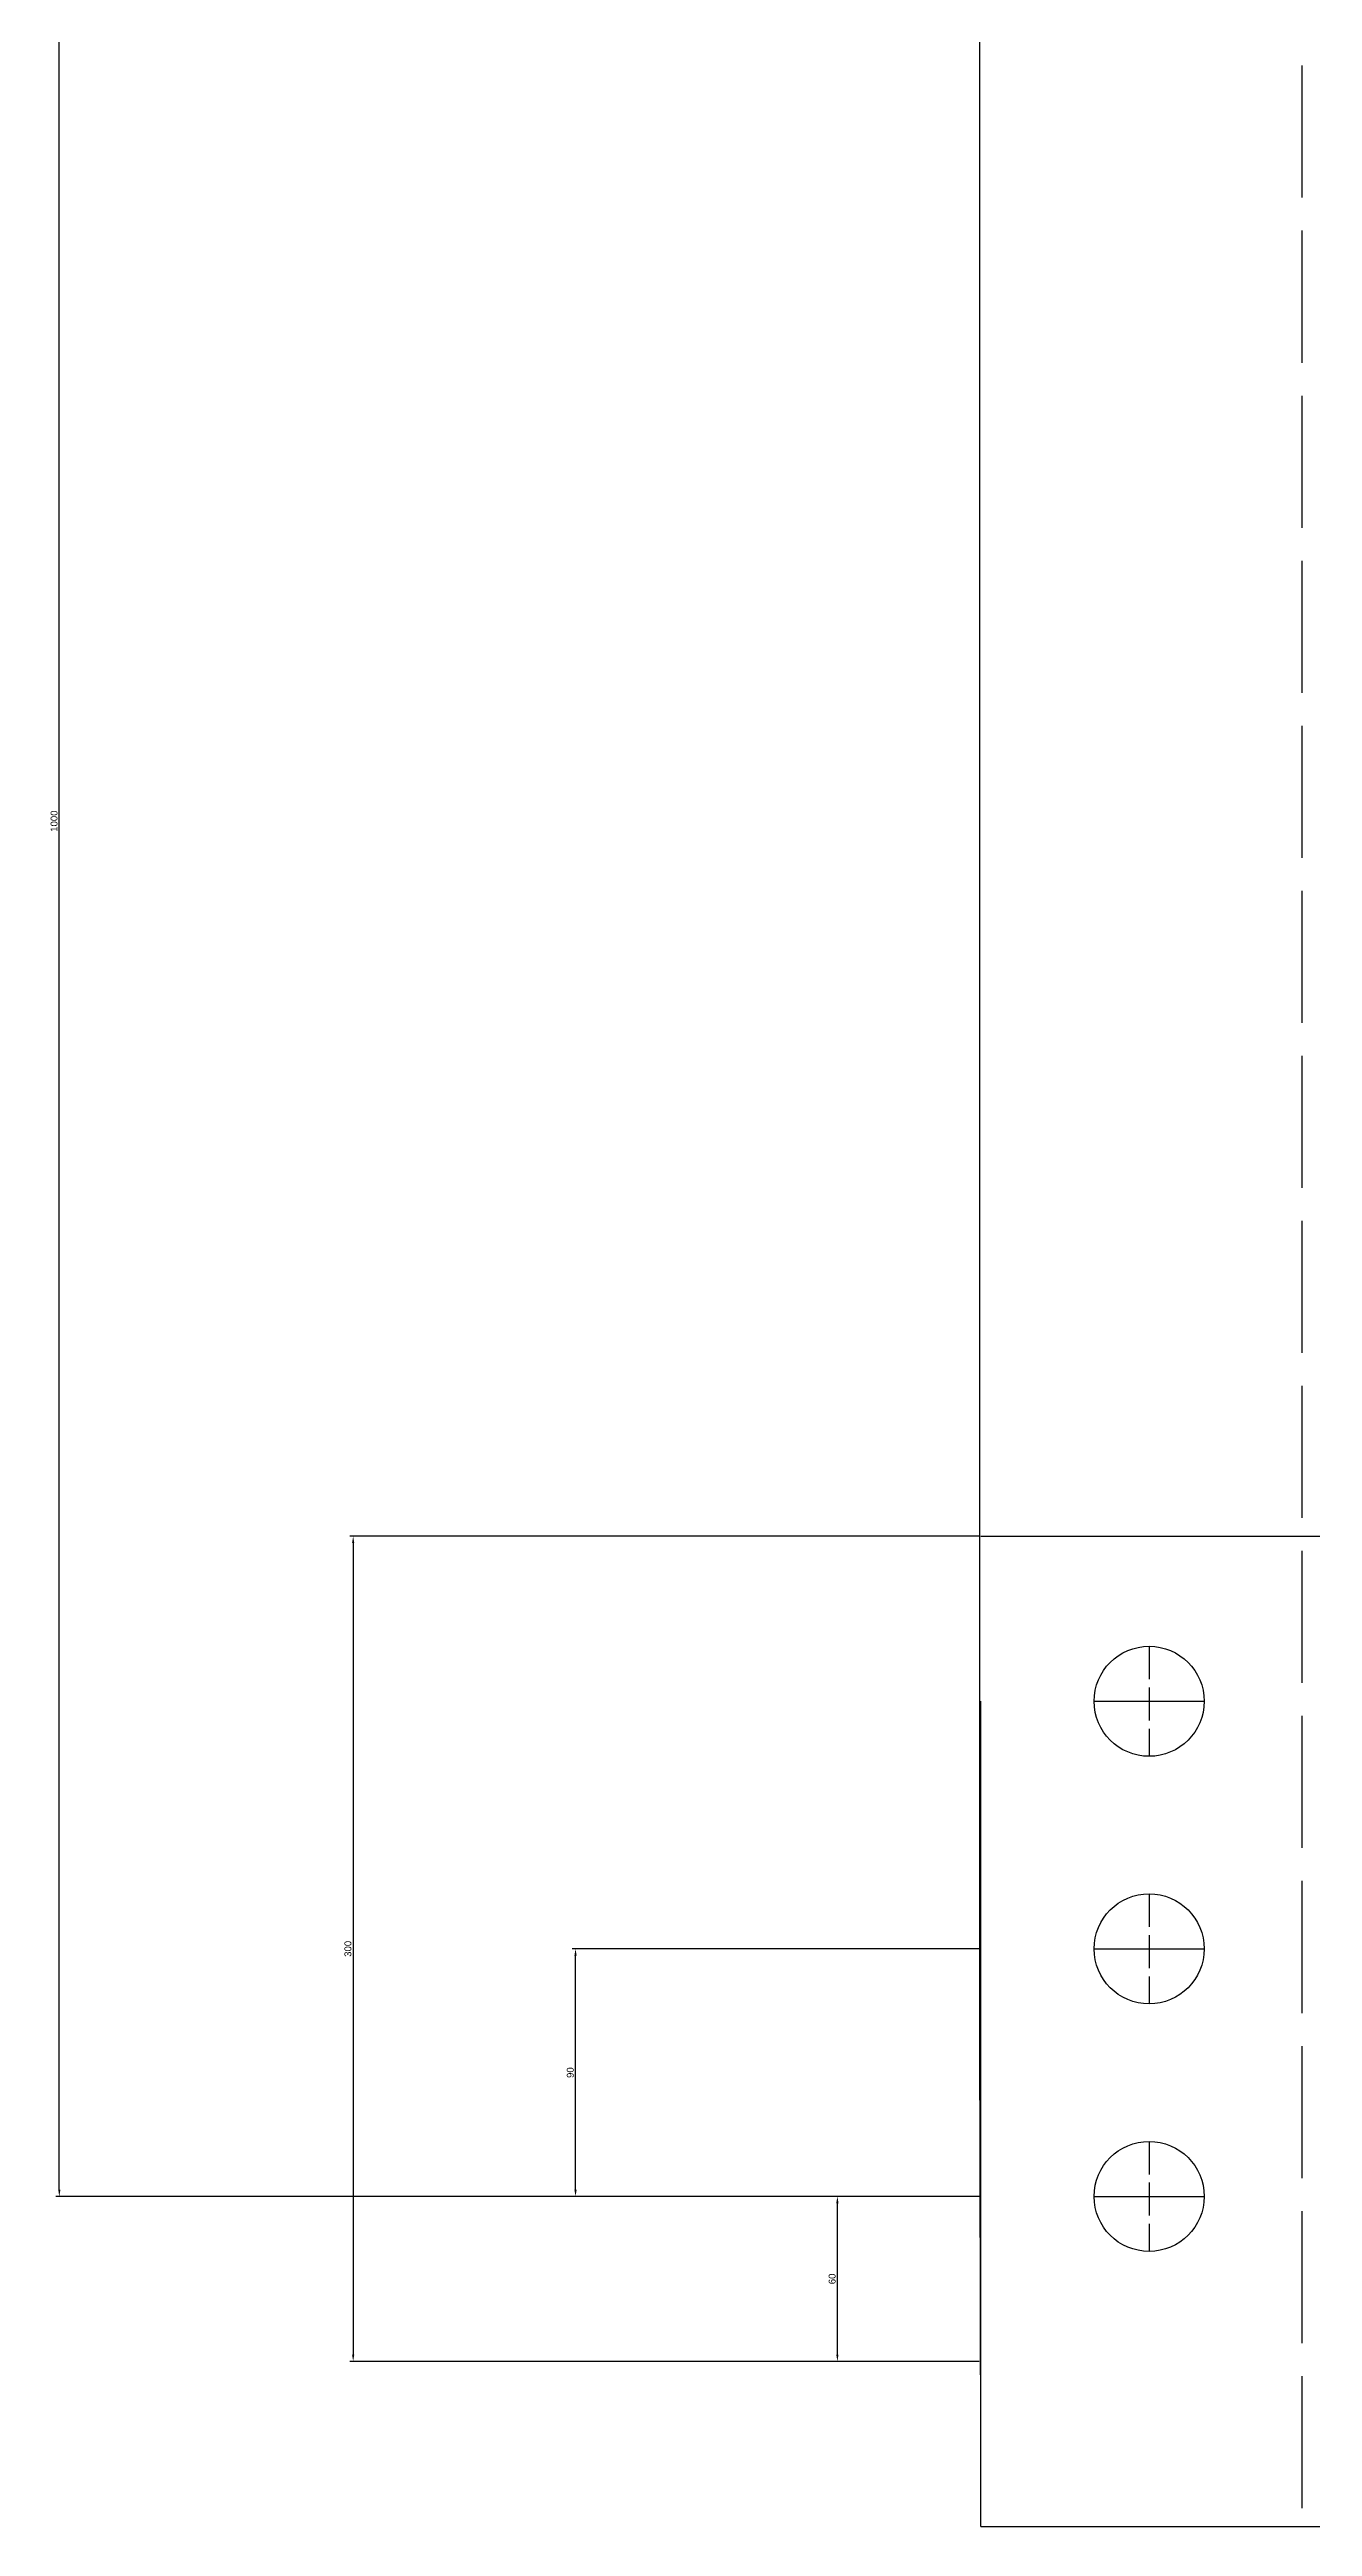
# Model space of a CAD drawing. Header units: millimetres. Extents: x 2847 to 4988, y 1651 to 4619.
# Drawn here: x 2847 to 3305, y 2234 to 3135 of the extents above; entities that cross this region are included whole.
import ezdxf

# ---------------------------------------------------------------- set-up
doc = ezdxf.new("R2010")
doc.units = ezdxf.units.MM
doc.linetypes.add('ACAD_ISO02W100', pattern=[15, 12, -3])
doc.styles.get("Standard").update_dxf_attribs({"font": 'arial.ttf'})
doc.dimstyles.new('ISO-25', dxfattribs={"dimtxt": 2.5, "dimasz": 2.5, "dimexe": 1.25, "dimexo": 0.625, "dimtad": 1, "dimtxsty": 'Standard', "dimcen": 2.5, "dimadec": 0, "dimazin": 0, "dimtfac": 1, "dimtmove": 0, "dimatfit": 3, "dimfxl": 1, "dimarcsym": 0})

# ---------------------------------------------------------------- blocks, each defined once
blk = doc.blocks.new('*D25')
at = {"color": 0, "lineweight": -2, "transparency": 16777216}
for p, q in [((3184.32, 2354.34), (3131.59, 2354.34)), ((3132.84, 2296.84), (3132.84, 2351.84)), ((3184.32, 2294.34), (3131.59, 2294.34))]:
    blk.add_line(p, q, dxfattribs=at)
at = {"color": 0, "transparency": 16777216}
for points in [[(3132.43, 2351.84), (3133.26, 2351.84), (3132.84, 2354.34)], [(3132.43, 2296.84), (3133.26, 2296.84), (3132.84, 2294.34)]]:
    blk.add_solid(points, dxfattribs=at)
at = {"layer": 'DEFPOINTS', "color": 0, "transparency": 16777216}
for p in [(3132.84, 2354.34), (3184.95, 2354.34), (3184.95, 2294.34)]:
    blk.add_point(p, dxfattribs=at)
at = {"color": 0, "transparency": 16777216, "insert": (3130.94, 2324.34), "char_height": 2.5, "attachment_point": 5, "rotation": 90}
blk.add_mtext('60', dxfattribs=at)
blk = doc.blocks.new('*D26')
at = {"color": 0, "lineweight": -2, "transparency": 16777216}
for p, q in [((3184.32, 2444.34), (3036.44, 2444.34)), ((3037.69, 2356.84), (3037.69, 2441.84)), ((3184.32, 2354.34), (3036.44, 2354.34))]:
    blk.add_line(p, q, dxfattribs=at)
at = {"color": 0, "transparency": 16777216}
for points in [[(3037.27, 2441.84), (3038.11, 2441.84), (3037.69, 2444.34)], [(3037.27, 2356.84), (3038.11, 2356.84), (3037.69, 2354.34)]]:
    blk.add_solid(points, dxfattribs=at)
at = {"layer": 'DEFPOINTS', "color": 0, "transparency": 16777216}
for p in [(3037.69, 2444.34), (3184.95, 2444.34), (3184.95, 2354.34)]:
    blk.add_point(p, dxfattribs=at)
at = {"color": 0, "transparency": 16777216, "insert": (3035.79, 2399.34), "char_height": 2.5, "attachment_point": 5, "rotation": 90}
blk.add_mtext('90', dxfattribs=at)
blk = doc.blocks.new('*D27')
at = {"color": 0, "lineweight": -2, "transparency": 16777216}
for p, q in [((3184.32, 2594.34), (2955.65, 2594.34)), ((2956.9, 2591.84), (2956.9, 2296.84)), ((3184.32, 2294.34), (2955.65, 2294.34))]:
    blk.add_line(p, q, dxfattribs=at)
at = {"color": 0, "transparency": 16777216}
for points in [[(2956.49, 2591.84), (2957.32, 2591.84), (2956.9, 2594.34)], [(2956.49, 2296.84), (2957.32, 2296.84), (2956.9, 2294.34)]]:
    blk.add_solid(points, dxfattribs=at)
at = {"layer": 'DEFPOINTS', "color": 0, "transparency": 16777216}
for p in [(3184.95, 2594.34), (2956.9, 2294.34), (3184.95, 2294.34)]:
    blk.add_point(p, dxfattribs=at)
at = {"color": 0, "transparency": 16777216, "insert": (2955, 2444.34), "char_height": 2.5, "attachment_point": 5, "rotation": 90}
blk.add_mtext('300', dxfattribs=at)
blk = doc.blocks.new('*D28')
at = {"color": 0, "lineweight": -2, "transparency": 16777216}
for p, q in [((3183.92, 3354.34), (2848.88, 3354.34)), ((2850.13, 2356.84), (2850.13, 3351.84)), ((3183.92, 2354.34), (2848.88, 2354.34))]:
    blk.add_line(p, q, dxfattribs=at)
at = {"color": 0, "transparency": 16777216}
for points in [[(2849.72, 3351.84), (2850.55, 3351.84), (2850.13, 3354.34)], [(2849.72, 2356.84), (2850.55, 2356.84), (2850.13, 2354.34)]]:
    blk.add_solid(points, dxfattribs=at)
at = {"layer": 'DEFPOINTS', "color": 0, "transparency": 16777216}
for p in [(2850.13, 3354.34), (3184.54, 3354.34), (3184.54, 2354.34)]:
    blk.add_point(p, dxfattribs=at)
at = {"color": 0, "transparency": 16777216, "insert": (2848.23, 2854.34), "char_height": 2.5, "attachment_point": 5, "rotation": 90}
blk.add_mtext('1000', dxfattribs=at)

msp = doc.modelspace()

# ---------------------------------------------------------------- linework, layer by layer
at = {"linetype": 'ACAD_ISO02W100', "ltscale": 4}
msp.add_line((3301.644, 3729.016), (3301.644, 2234.339), dxfattribs=at)
for p, q in [((3184.544, 2414.339), (3184.544, 3414.339)), ((3184.946, 2594.339), (3434.946, 2594.339)), ((3184.946, 2444.339), (3184.946, 2534.339)), ((3226.098, 2534.339), (3266.098, 2534.339)), ((3184.946, 2354.339), (3184.946, 2444.339)), ((3226.098, 2444.339), (3266.098, 2444.339)), ((3184.946, 2264.339), (3184.544, 2414.339)), ((3184.946, 2294.339), (3184.946, 2354.339)), ((3226.098, 2354.339), (3266.098, 2354.339)), ((3184.946, 2234.339), (3184.946, 2294.339)), ((3184.946, 2234.339), (3184.946, 2294.339)), ((3184.946, 2234.339), (3326.325, 2234.339))]:
    msp.add_line(p, q)
at = {"linetype": 'ACAD_ISO02W100'}
for p, q in [((3246.098, 2554.339), (3246.098, 2514.339)), ((3246.098, 2464.339), (3246.098, 2424.339)), ((3246.098, 2374.339), (3246.098, 2334.339))]:
    msp.add_line(p, q, dxfattribs=at)
for centre in [(3246.098, 2534.339), (3246.098, 2444.339), (3246.098, 2354.339)]:
    msp.add_circle(centre, 20)

# ---------------------------------------------------------------- dimensions: what is measured, and where the dimension line sits
for base, p1, p2, picture, middle in [((2850.134, 3354.339), (3184.544, 2354.339), (3184.544, 3354.339), '*D28', (2848.232, 2854.339)), ((2956.902, 2294.339), (3184.946, 2594.339), (3184.946, 2294.339), '*D27', (2955, 2444.339)), ((3037.689, 2444.339), (3184.946, 2354.339), (3184.946, 2444.339), '*D26', (3035.787, 2399.339)), ((3132.842, 2354.339), (3184.946, 2294.339), (3184.946, 2354.339), '*D25', (3130.941, 2324.339))]:
    dim = msp.add_linear_dim(base=base, p1=p1, p2=p2, angle=90, dimstyle='ISO-25')
    dim.commit()
    dim.dimension.update_dxf_attribs({"geometry": picture, "text_midpoint": middle})

doc.saveas('drawing.dxf')
